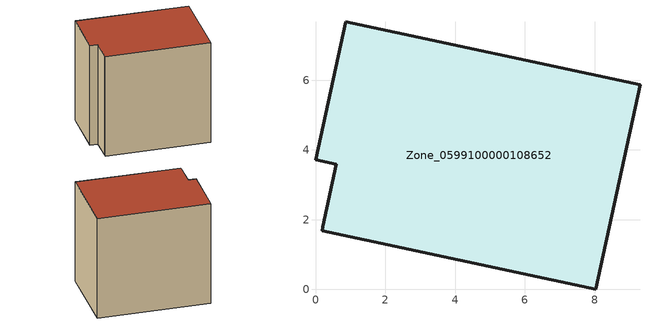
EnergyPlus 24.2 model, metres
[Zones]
Zone_0599100000108652
 floor ground (C_G): 9.3,5.87 8.03,0 0.19,1.69 0.2,1.8 0.59,3.59 0,3.72 0.86,7.68 z0
 wall outside (C_F): 8.03,0 9.3,5.87 0.86,7.68 0,3.72 0.59,3.59 0.2,1.8 0.19,1.69 8.03,0 z0:8.19
 roof outside (C_R): 0.59,3.59 0.2,1.8 0.19,1.69 8.03,0 9.3,5.87 0.86,7.68 0,3.72 z8.19
[BUILDING]
Pand.0599100000108652: North Axis=0; Terrain=City; Loads Convergence Tolerance Value=0.04; Temperature Convergence Tolerance Value=0.4; Solar Distribution=FullExterior; Maximum Number of Warmup Days=25; Minimum Number of Warmup Days=1
[Site:Location]
Rotterdam.The.Hague.AP_ZH_NLD Design_Conditions: Latitude=51.96; Longitude=4.45; Time Zone=1; Elevation=-4.5
[SITE:GROUNDTEMPERATURE:BUILDINGSURFACE]
18, 18, 18, 18, 18, 18, 18, 18, 18, 18, 18, 18
[MATERIAL] Thermal Absorptance=0.9; Solar Absorptance=0.7; Visible Absorptance=0.7
Name | Roughness | Thickness | Conductivity | Density | Specific Heat
G.TI.1975-1991 | MediumSmooth | 0.15 | 0.288461 | 540 | 1210
F.TI.1975-1991 | Rough | 0.3 | 0.230769 | 1920 | 840
R.TI.1975-1991 | MediumRough | 0.2 | 0.153846 | 1500 | 1000
[CONSTRUCTION]
C_G: G.TI.1975-1991
C_F: F.TI.1975-1991
C_R: R.TI.1975-1991
[ZONE]
Zone_0599100000108652: Type=1; Multiplier=1; Ceiling Height=Autocalculate; Volume=Autocalculate; Floor Area=autocalculate; Part of Total Floor Area=Yes
[ZONEINFILTRATION:DESIGNFLOWRATE]
Infil_Zone_0599100000108652: Zone or ZoneList or Space or SpaceList=Zone_0599100000108652; Schedule=AlwaysOn; Design Flow Rate Calculation Method=Flow/Area; Flow Rate per Floor Area=0.003; Constant Term Coefficient=1; Temperature Term Coefficient=0; Velocity Term Coefficient=0; Velocity Squared Term Coefficient=0
[HVACTEMPLATE:ZONE:IDEALLOADSAIRSYSTEM]
Zone_0599100000108652: Maximum Heating Supply Air Temperature=50; Minimum Cooling Supply Air Temperature=13; Maximum Heating Supply Air Humidity Ratio=0.0156; Minimum Cooling Supply Air Humidity Ratio=0.0077; Heating Limit=NoLimit; Cooling Limit=NoLimit; Dehumidification Control Type=ConstantSensibleHeatRatio; Cooling Sensible Heat Ratio=0.7; Dehumidification Setpoint=60; Humidification Control Type=None; Humidification Setpoint=30; Outdoor Air Method=None; Outdoor Air Flow Rate per Person=0.00944; Outdoor Air Flow Rate per Zone Floor Area=0; Outdoor Air Flow Rate per Zone=0; Demand Controlled Ventilation Type=None; Outdoor Air Economizer Type=NoEconomizer; Heat Recovery Type=None; Sensible Heat Recovery Effectiveness=0.7; Latent Heat Recovery Effectiveness=0.65
[ZONECONTROL:THERMOSTAT]
ThermostatControl_Zone_0599100000108652: Zone or ZoneList=Zone_0599100000108652; Control Type Schedule=DualSetpointControlType; Control 1=Thermostat_Zone_0599100000108652; Temperature Difference Between Cutout And Setpoint=0
[THERMOSTATSETPOINT:DUALSETPOINT]
Thermostat_Zone_0599100000108652: Heating Setpoint Temperature Schedule=HeatingSetpoint_Zone_0599100000108652; Cooling Setpoint Temperature Schedule=CoolingSetpoint_Zone_0599100000108652
[SCHEDULE:COMPACT]
HeatingSetpoint_Zone_0599100000108652: Through: 12/31, For: AllDays, Until: 24:00, 21
CoolingSetpoint_Zone_0599100000108652: Through: 12/31, For: AllDays, Until: 24:00, 24
DualSetpointControlType: Through: 12/31, For: AllDays, Until: 24:00, 4
AlwaysOn: Through: 12/31, For: AllDays, Until: 24:00, 1
